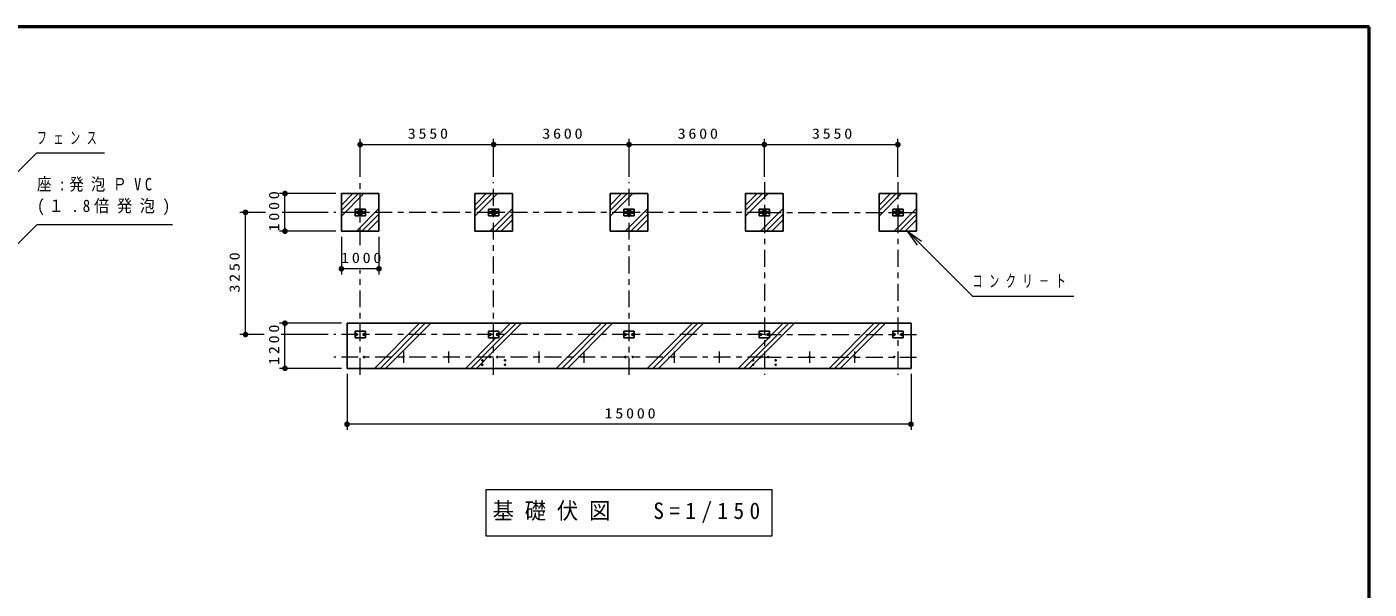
# Model space of a CAD drawing. Units: millimetres on the paper, scale 1:150. Extents: x -365 to 0, y -19 to 257.
# Drawn here: x -238 to 0, y 157.2 to 257 of the extents above; entities that cross this region are included whole.
import ezdxf

# ---------------------------------------------------------------- set-up
doc = ezdxf.new("R2010")
doc.units = ezdxf.units.MM
doc.linetypes.add('USER2', pattern=[6, 3, -1, 1, -1])
doc.layers.add('LY_1', color=7, linetype='Continuous', lineweight=25)
doc.layers.add('LY_2', color=7, linetype='Continuous', lineweight=13)
doc.styles.add('ＭＳ ゴシック', font='')
doc.styles.get('ＭＳ ゴシック').set_extended_font_data('MS Gothic')

# ---------------------------------------------------------------- blocks, each defined once
blk = doc.blocks.new('filled_dot')
at = {"color": 0, "linetype": 'Continuous', "lineweight": -2, "const_width": 1.25}
blk.add_lwpolyline([(-0.625, 0, 1), (0.625, 0, 1)], format="xyb", close=True, dxfattribs=at)

msp = doc.modelspace()

# ---------------------------------------------------------------- linework, layer by layer
at = {"layer": 'LY_1', "lineweight": 13}
for p, q in [((-178.897, 230.417), (-178.897, 237.117)), ((-178.897, 236.117), (-155.23, 236.117)), ((-155.23, 230.417), (-155.23, 237.117)), ((-155.23, 236.117), (-131.23, 236.117)), ((-131.23, 230.417), (-131.23, 237.117)), ((-131.23, 230.417), (-131.23, 237.117)), ((-131.23, 236.117), (-107.23, 236.117)), ((-107.23, 230.417), (-107.23, 237.117)), ((-107.23, 236.117), (-83.564, 236.117)), ((-83.564, 230.417), (-83.564, 237.117)), ((-183.23, 227.417), (-193.23, 227.417)), ((-192.23, 220.751), (-192.23, 227.417)), ((-182.231, 224.401), (-179.214, 227.418)), ((-182.231, 223.411), (-178.224, 227.418)), ((-182.231, 225.391), (-180.204, 227.418)), ((-158.564, 224.401), (-155.548, 227.418)), ((-158.564, 223.411), (-154.558, 227.418)), ((-158.564, 225.391), (-156.538, 227.418)), ((-134.564, 224.401), (-131.548, 227.418)), ((-134.564, 223.411), (-130.558, 227.418)), ((-134.564, 225.391), (-132.538, 227.418)), ((-110.564, 224.401), (-107.548, 227.418)), ((-110.564, 223.411), (-106.558, 227.418)), ((-110.564, 225.391), (-108.538, 227.418)), ((-86.897, 224.401), (-83.881, 227.418)), ((-86.897, 223.411), (-82.891, 227.418)), ((-86.897, 225.391), (-84.871, 227.418)), ((-195.71, 224.084), (-200.23, 224.084)), ((-199.23, 202.417), (-199.23, 224.084)), ((-184.573, 224.084), (-192.71, 224.084)), ((-175.564, 224.757), (-179.57, 220.751)), ((-178.564, 224.417), (-179.23, 223.751)), ((-178.564, 223.751), (-179.23, 224.417)), ((-175.564, 223.767), (-178.58, 220.751)), ((-151.897, 224.757), (-155.903, 220.751)), ((-154.897, 224.417), (-155.564, 223.751)), ((-154.897, 223.751), (-155.564, 224.417)), ((-151.897, 223.767), (-154.913, 220.751)), ((-127.897, 224.757), (-131.903, 220.751)), ((-130.897, 224.417), (-131.564, 223.751)), ((-130.897, 223.751), (-131.564, 224.417)), ((-127.897, 223.767), (-130.913, 220.751)), ((-103.897, 224.757), (-107.903, 220.751)), ((-106.897, 224.417), (-107.564, 223.751)), ((-106.897, 223.751), (-107.564, 224.417)), ((-103.897, 223.767), (-106.913, 220.751)), ((-80.23, 224.757), (-84.236, 220.751)), ((-83.23, 224.417), (-83.897, 223.751)), ((-83.23, 223.751), (-83.897, 224.417)), ((-80.23, 223.767), (-83.246, 220.751)), ((-175.564, 222.777), (-177.59, 220.751)), ((-151.897, 222.777), (-153.923, 220.751)), ((-127.897, 222.777), (-129.923, 220.751)), ((-103.897, 222.777), (-105.923, 220.751)), ((-80.23, 222.777), (-82.256, 220.751)), ((-183.23, 220.751), (-193.23, 220.751)), ((-182.23, 219.751), (-182.23, 213.084)), ((-175.564, 219.751), (-175.564, 213.084)), ((-81.873, 220.751), (-79.751, 218.629)), ((-81.873, 220.751), (-79.398, 218.983)), ((-80.105, 218.276), (-81.873, 220.751)), ((-175.564, 214.084), (-182.23, 214.084)), ((-195.913, 202.417), (-200.23, 202.417)), ((-182.23, 204.417), (-193.23, 204.417)), ((-184.573, 202.417), (-192.913, 202.417)), ((-192.23, 196.417), (-192.23, 204.417)), ((-176.369, 196.417), (-168.369, 204.417)), ((-175.379, 196.417), (-167.379, 204.417)), ((-174.389, 196.417), (-166.389, 204.417)), ((-155.23, 199.454), (-150.267, 204.417)), ((-155.23, 200.444), (-151.257, 204.417)), ((-154.314, 202.351), (-152.247, 204.417)), ((-144.125, 196.417), (-136.125, 204.417)), ((-143.135, 196.417), (-135.135, 204.417)), ((-142.145, 196.417), (-134.145, 204.417)), ((-128.003, 196.417), (-120.003, 204.417)), ((-127.013, 196.417), (-119.013, 204.417)), ((-126.023, 196.417), (-118.023, 204.417)), ((-107.23, 199.088), (-101.901, 204.417)), ((-107.23, 200.078), (-102.891, 204.417)), ((-106.314, 201.985), (-103.881, 204.417)), ((-95.759, 196.417), (-87.759, 204.417)), ((-94.769, 196.417), (-86.769, 204.417)), ((-93.779, 196.417), (-85.779, 204.417)), ((-160.247, 196.417), (-155.23, 201.434)), ((-159.257, 196.417), (-155.23, 200.444)), ((-155.23, 201.434), (-154.831, 201.834)), ((-111.881, 196.417), (-107.23, 201.068)), ((-110.891, 196.417), (-107.23, 200.078)), ((-107.23, 201.068), (-106.465, 201.834)), ((-158.267, 196.417), (-155.23, 199.454)), ((-109.901, 196.417), (-107.975, 198.344)), ((-107.824, 198.495), (-107.23, 199.088)), ((-182.23, 196.417), (-193.23, 196.417)), ((-181.23, 195.417), (-181.23, 185.498)), ((-81.23, 195.417), (-81.23, 185.498)), ((-81.23, 186.498), (-181.23, 186.498)), ((-156.63, 174.867), (-156.63, 166.734)), ((-105.83, 174.867), (-156.63, 174.867)), ((-105.83, 166.734), (-105.83, 174.867)), ((-156.63, 166.734), (-105.83, 166.734))]:
    msp.add_line(p, q, dxfattribs=at)
at = {"layer": 'LY_1', "color": 4, "linetype": 'USER2', "lineweight": 13}
for p, q in [((-178.897, 218.265), (-178.897, 229.417)), ((-155.23, 195.251), (-155.23, 229.417)), ((-131.23, 195.251), (-131.23, 229.417)), ((-107.23, 229.417), (-107.23, 195.251)), ((-83.564, 229.417), (-83.564, 195.251)), ((-107.23, 224.084), (-183.573, 224.084)), ((-107.23, 224.084), (-79.85, 224.084)), ((-178.897, 195.251), (-178.897, 213.824)), ((-107.23, 202.417), (-183.573, 202.417)), ((-107.23, 202.417), (-79.85, 202.417)), ((-107.23, 198.417), (-183.573, 198.417)), ((-107.23, 198.417), (-79.85, 198.417))]:
    msp.add_line(p, q, dxfattribs=at)
at = {"layer": 'LY_1'}
for p, q in [((-182.231, 220.751), (-182.231, 227.418)), ((-182.231, 227.418), (-175.564, 227.418)), ((-175.564, 220.751), (-175.564, 227.418)), ((-158.564, 220.751), (-158.564, 227.418)), ((-158.564, 227.418), (-151.897, 227.418)), ((-151.897, 220.751), (-151.897, 227.418)), ((-134.564, 220.751), (-134.564, 227.418)), ((-134.564, 227.418), (-127.897, 227.418)), ((-127.897, 220.751), (-127.897, 227.418)), ((-110.564, 220.751), (-110.564, 227.418)), ((-110.564, 227.418), (-103.897, 227.418)), ((-103.897, 220.751), (-103.897, 227.418)), ((-86.897, 220.751), (-86.897, 227.418)), ((-86.897, 227.418), (-80.23, 227.418)), ((-80.23, 220.751), (-80.23, 227.418)), ((-177.98, 224.667), (-179.814, 224.667)), ((-179.814, 223.501), (-179.814, 224.667)), ((-179.23, 223.751), (-179.23, 224.417)), ((-178.564, 224.417), (-179.23, 224.417)), ((-178.564, 223.751), (-179.23, 223.751)), ((-178.564, 223.751), (-178.564, 224.417)), ((-177.98, 223.501), (-177.98, 224.667)), ((-154.314, 224.667), (-156.147, 224.667)), ((-156.147, 223.501), (-156.147, 224.667)), ((-155.564, 223.751), (-155.564, 224.417)), ((-154.897, 224.417), (-155.564, 224.417)), ((-154.897, 223.751), (-155.564, 223.751)), ((-154.897, 223.751), (-154.897, 224.417)), ((-154.314, 223.501), (-154.314, 224.667)), ((-130.314, 224.667), (-132.147, 224.667)), ((-132.147, 223.501), (-132.147, 224.667)), ((-131.564, 223.751), (-131.564, 224.417)), ((-130.897, 224.417), (-131.564, 224.417)), ((-130.897, 223.751), (-131.564, 223.751)), ((-130.897, 223.751), (-130.897, 224.417)), ((-130.314, 223.501), (-130.314, 224.667)), ((-106.314, 224.667), (-108.147, 224.667)), ((-108.147, 223.501), (-108.147, 224.667)), ((-107.564, 223.751), (-107.564, 224.417)), ((-106.897, 224.417), (-107.564, 224.417)), ((-106.897, 223.751), (-107.564, 223.751)), ((-106.897, 223.751), (-106.897, 224.417)), ((-106.314, 223.501), (-106.314, 224.667)), ((-82.647, 224.667), (-84.48, 224.667)), ((-84.48, 223.501), (-84.48, 224.667)), ((-83.897, 223.751), (-83.897, 224.417)), ((-83.23, 224.417), (-83.897, 224.417)), ((-83.23, 223.751), (-83.897, 223.751)), ((-83.23, 223.751), (-83.23, 224.417)), ((-82.647, 223.501), (-82.647, 224.667)), ((-177.98, 223.501), (-179.814, 223.501)), ((-154.314, 223.501), (-156.147, 223.501)), ((-130.314, 223.501), (-132.147, 223.501)), ((-106.314, 223.501), (-108.147, 223.501)), ((-82.647, 223.501), (-84.48, 223.501)), ((-182.231, 220.751), (-175.564, 220.751)), ((-158.564, 220.751), (-151.897, 220.751)), ((-134.564, 220.751), (-127.897, 220.751)), ((-110.564, 220.751), (-103.897, 220.751)), ((-86.897, 220.751), (-80.23, 220.751)), ((-181.23, 196.417), (-181.23, 204.417)), ((-107.23, 204.417), (-181.23, 204.417)), ((-179.814, 203.001), (-179.814, 201.834)), ((-179.814, 203.001), (-177.98, 203.001)), ((-177.98, 203.001), (-177.98, 201.834)), ((-156.147, 203.001), (-154.314, 203.001)), ((-156.147, 203.001), (-156.147, 201.834)), ((-154.314, 203.001), (-154.314, 201.834)), ((-132.147, 203.001), (-132.147, 201.834)), ((-132.147, 203.001), (-130.314, 203.001)), ((-130.314, 203.001), (-130.314, 201.834)), ((-106.314, 203.001), (-108.147, 203.001)), ((-108.147, 203.001), (-108.147, 201.834)), ((-107.23, 204.417), (-81.23, 204.417)), ((-106.314, 203.001), (-106.314, 201.834)), ((-84.48, 203.001), (-84.48, 201.834)), ((-82.647, 203.001), (-84.48, 203.001)), ((-82.647, 203.001), (-82.647, 201.834)), ((-81.23, 196.417), (-81.23, 204.417)), ((-179.814, 201.834), (-177.98, 201.834)), ((-156.147, 201.834), (-154.314, 201.834)), ((-132.147, 201.834), (-130.314, 201.834)), ((-106.314, 201.834), (-108.147, 201.834)), ((-82.647, 201.834), (-84.48, 201.834)), ((-107.23, 196.417), (-181.23, 196.417)), ((-107.23, 196.417), (-81.23, 196.417))]:
    msp.add_line(p, q, dxfattribs=at)
at = {"layer": 'LY_1', "linetype": 'USER2', "lineweight": 13}
for p, q in [((-171.23, 199.417), (-171.23, 197.417)), ((-163.23, 199.417), (-163.23, 197.417)), ((-147.23, 199.417), (-147.23, 197.417)), ((-139.23, 199.417), (-139.23, 197.417)), ((-123.23, 199.417), (-123.23, 197.417)), ((-115.23, 199.417), (-115.23, 197.417)), ((-99.23, 199.417), (-99.23, 197.417)), ((-91.23, 199.417), (-91.23, 197.417))]:
    msp.add_line(p, q, dxfattribs=at)
at = {"layer": 'LY_1', "lineweight": 13}
for points in [[(-245.664, 225.165), (-236.249, 234.635), (-224.249, 234.635)], [(-244.262, 213.937), (-236.188, 221.962), (-212.188, 221.962)], [(-81.873, 220.751), (-70.333, 209.211), (-52.333, 209.211)]]:
    msp.add_lwpolyline(points, dxfattribs=at)
at = {"layer": 'LY_1'}
for centre, radius in [((-179.564, 224.084), 0.16), ((-178.23, 224.084), 0.16), ((-155.897, 224.084), 0.16), ((-154.564, 224.084), 0.16), ((-131.897, 224.084), 0.16), ((-130.564, 224.084), 0.16), ((-107.897, 224.084), 0.16), ((-106.564, 224.084), 0.16), ((-84.23, 224.084), 0.16), ((-82.897, 224.084), 0.16), ((-179.564, 202.417), 0.16), ((-178.23, 202.417), 0.16), ((-155.897, 202.417), 0.16), ((-154.564, 202.417), 0.16), ((-131.897, 202.417), 0.16), ((-130.564, 202.417), 0.16), ((-107.897, 202.417), 0.16), ((-106.564, 202.417), 0.16), ((-84.23, 202.417), 0.16), ((-82.897, 202.417), 0.16), ((-178.23, 198.417), 0.107), ((-171.23, 198.417), 0.107), ((-163.23, 198.417), 0.107), ((-157.23, 197.834), 0.1), ((-155.897, 198.417), 0.107), ((-154.564, 198.417), 0.107), ((-153.23, 197.834), 0.1), ((-147.23, 198.417), 0.107), ((-139.23, 198.417), 0.107), ((-131.897, 198.417), 0.107), ((-130.564, 198.417), 0.107), ((-123.23, 198.417), 0.107), ((-115.23, 198.417), 0.107), ((-109.23, 197.834), 0.1), ((-107.897, 198.417), 0.107), ((-106.564, 198.417), 0.107), ((-105.23, 197.834), 0.1), ((-99.23, 198.417), 0.107), ((-91.23, 198.417), 0.107), ((-84.23, 198.417), 0.107), ((-157.23, 197.034), 0.1), ((-153.23, 197.034), 0.1), ((-109.23, 197.034), 0.1), ((-105.23, 197.034), 0.1)]:
    msp.add_circle(centre, radius, dxfattribs=at)
at = {"layer": 'LY_2', "lineweight": 50}
for p, q in [((0, 257), (-365, 257)), ((0, 0), (0, 257))]:
    msp.add_line(p, q, dxfattribs=at)

# ---------------------------------------------------------------- block references
at = {"layer": 'LY_1', "lineweight": 13, "xscale": 0.4, "yscale": 0.4}
for p in [(-178.897, 236.117), (-155.23, 236.117), (-131.23, 236.117), (-107.23, 236.117), (-182.23, 214.084), (-181.23, 186.498)]:
    msp.add_blockref('filled_dot', p, dxfattribs=at)
for p, rotation in [((-155.23, 236.117), 180), ((-131.23, 236.117), 180), ((-107.23, 236.117), 180), ((-83.564, 236.117), 180), ((-192.23, 227.417), 270), ((-199.23, 224.084), 270), ((-192.23, 220.751), 90), ((-175.564, 214.084), 180), ((-192.23, 204.417), 270), ((-199.23, 202.417), 90), ((-192.23, 196.417), 90), ((-81.23, 186.498), 180)]:
    msp.add_blockref('filled_dot', p, dxfattribs=dict(at, rotation=rotation))

# ---------------------------------------------------------------- texts
at = {"layer": 'LY_1', "style": 'ＭＳ ゴシック'}
for s, insert, char_height, attachment_point in [('\\T1.64;\\W0.6;フェンス', (-236.249, 237.285), 2.199, 4), ('\\T1.33;\\W1.15;3550', (-166.655, 237.117), 1.833, 8), ('\\T1.33;\\W1.15;3600', (-142.803, 237.117), 1.833, 8), ('\\T1.33;\\W1.15;3600', (-118.803, 237.117), 1.833, 8), ('\\T1.33;\\W1.15;3550', (-94.988, 237.117), 1.833, 8), ('\\T1.5;\\W0.85;座:発泡ＰVC', (-236.188, 228.962), 2.199, 4), ('\\T1.5;\\W0.9;(１.8倍発泡)', (-236.188, 224.962), 2.199, 4), ('\\T1.33;\\W1.15;1000', (-178.476, 215.084), 1.833, 8), ('\\T1.64;\\W0.6;コンクリ－ト', (-70.333, 211.861), 2.199, 4), ('\\T1.33;\\W1.15;15000', (-130.809, 187.498), 1.833, 8), ('\\T1.5;\\W0.95;基礎伏図\u3000S=1/150', (-131.23, 170.8), 2.933, 5)]:
    msp.add_mtext(s, dxfattribs=dict(at, insert=insert, char_height=char_height, attachment_point=attachment_point))
at = {"layer": 'LY_1', "char_height": 1.833, "attachment_point": 8, "rotation": 90, "style": 'ＭＳ ゴシック'}
for s, insert in [('\\T1.33;\\W1.15;1000', (-193.23, 224.505)), ('\\T1.33;\\W1.15;3250', (-200.23, 213.66)), ('\\T1.33;\\W1.15;1200', (-193.23, 200.838))]:
    msp.add_mtext(s, dxfattribs=dict(at, insert=insert))

doc.saveas('drawing.dxf')
